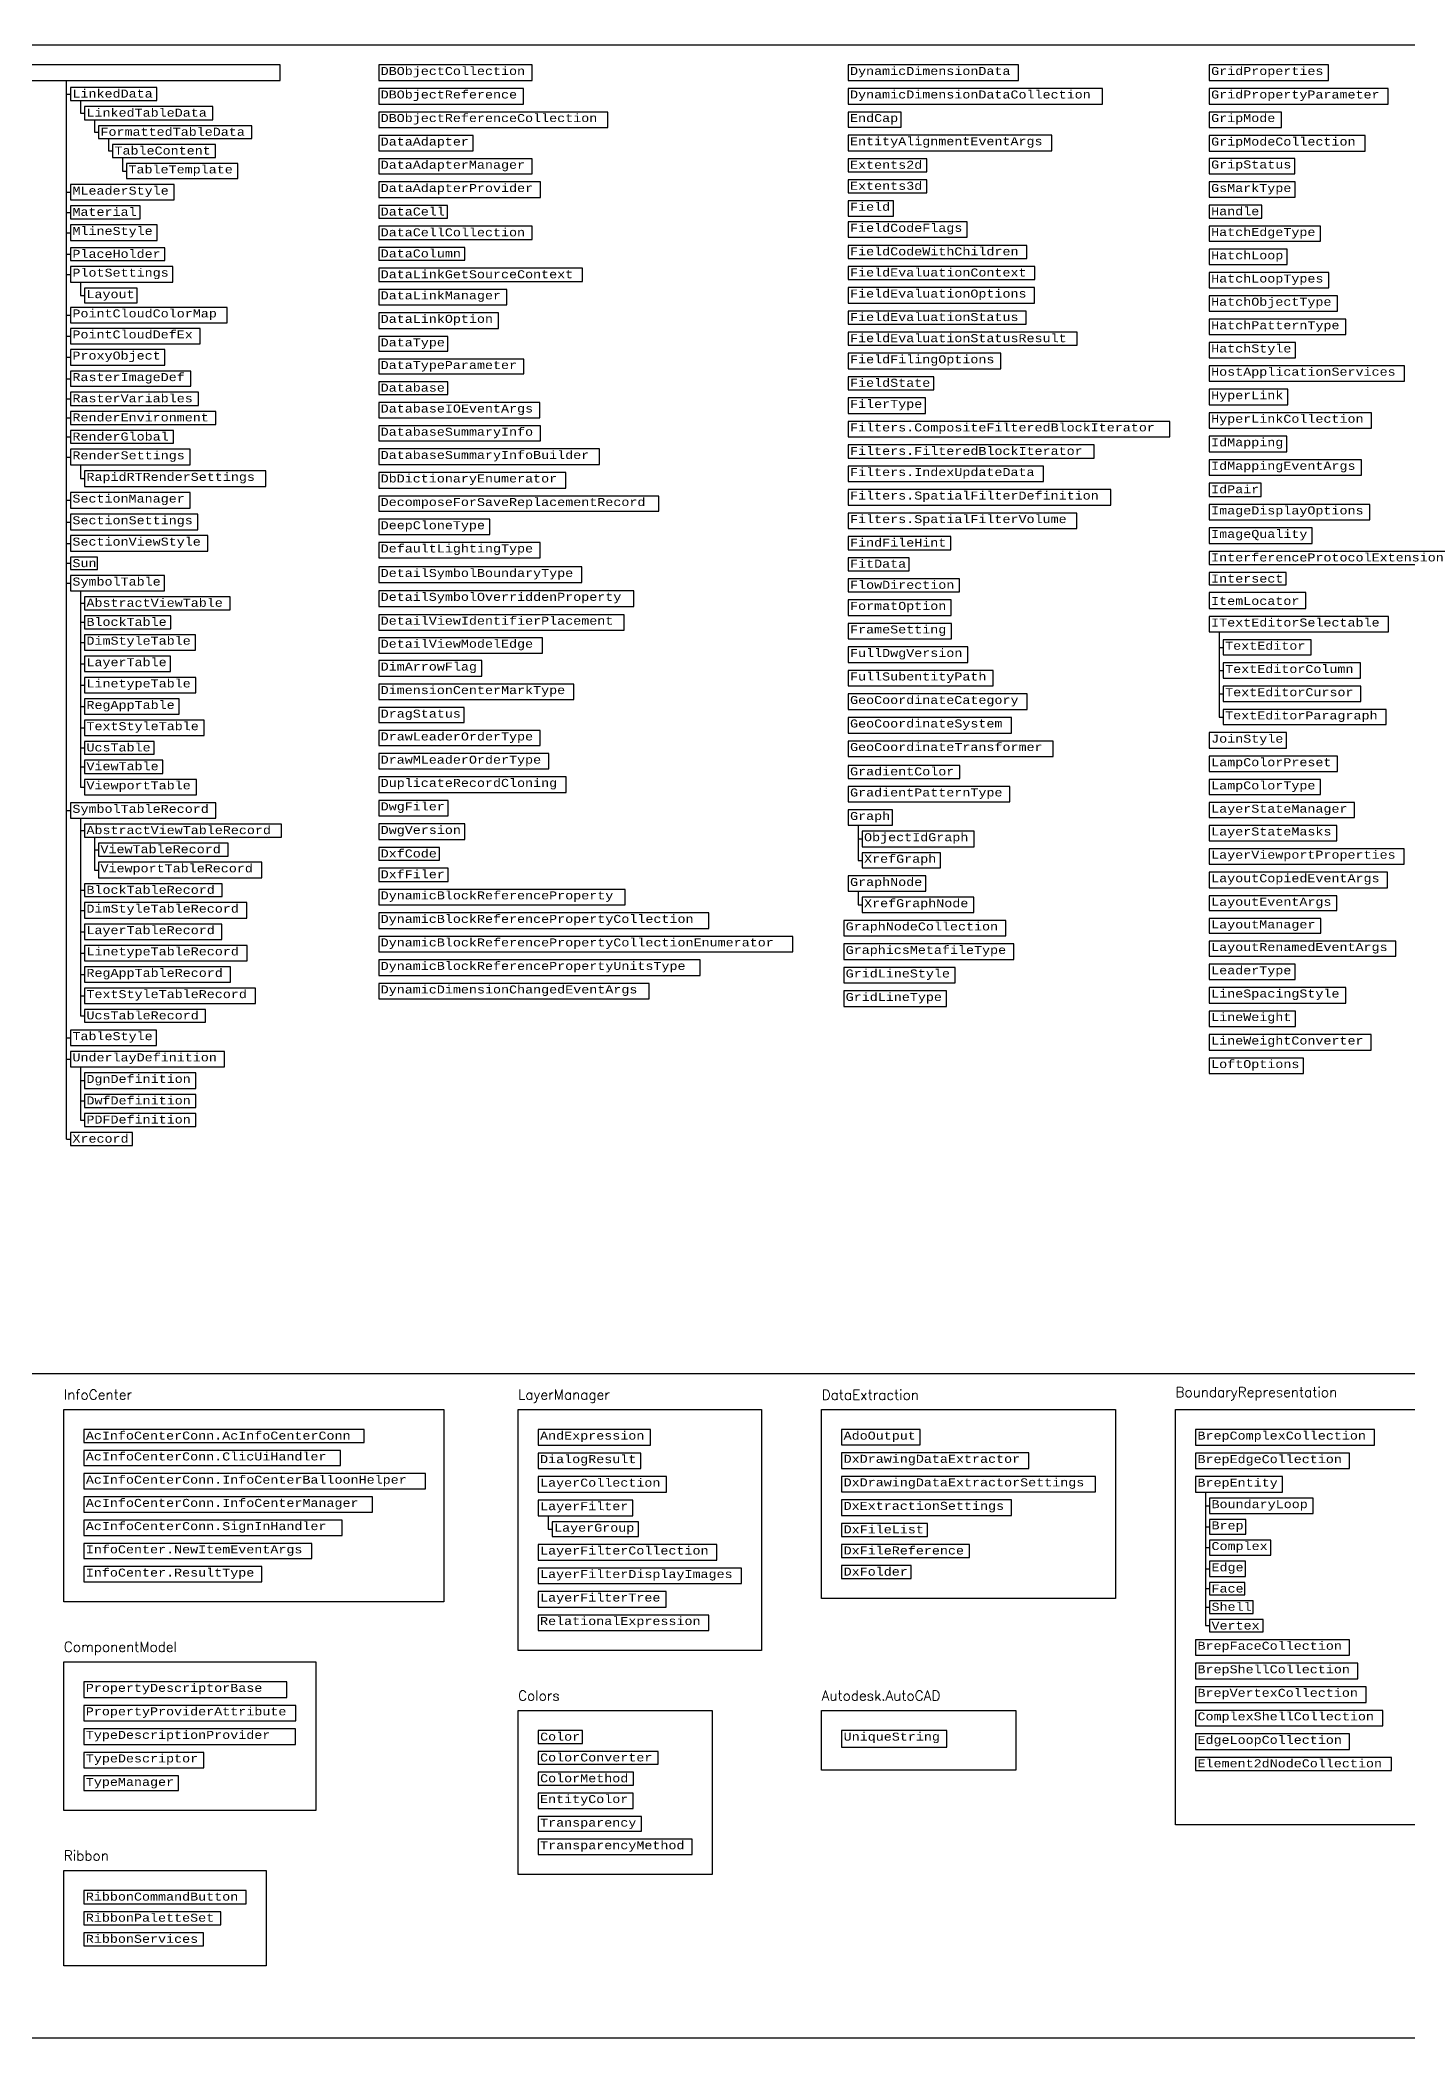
# Model space of a CAD drawing. Header units: inches. Extents: x 349 to 921, y -346 to 10.
# Drawn here: x 687.1 to 755.4, y -185.2 to -85.4 of the extents above; entities that cross this region are included whole.
import ezdxf

# ---------------------------------------------------------------- set-up
doc = ezdxf.new("R2010")
doc.units = ezdxf.units.IN
doc.header["$MEASUREMENT"] = 0
for name, color, linetype in [('Managed classes', 3, 'Continuous'), ('ObjectARX 2009 Managed classes', 7, 'Continuous'), ('ObjectARX 2010 Managed classes', 7, 'Continuous')]:
    doc.layers.add(name, color=color, linetype=linetype)
doc.styles.add('Categories', font='romanc.shx', dxfattribs={"height": 0.5})
doc.styles.add('PureManaged', font='cour.ttf', dxfattribs={"height": 0.4})
doc.styles.get("Standard").update_dxf_attribs({"font": 'cour.ttf'})

msp = doc.modelspace()

# ---------------------------------------------------------------- linework, layer by layer
for p, q in [((688.417, -140.302), (688.417, -87.398)), ((688.417, -88.079), (688.617, -88.079)), ((689.117, -88.406), (689.117, -89.034)), ((689.117, -89.034), (689.317, -89.034)), ((689.817, -89.361), (689.817, -89.981)), ((689.817, -89.981), (690.017, -89.981)), ((690.517, -90.301), (690.517, -90.921)), ((690.517, -90.921), (690.717, -90.921)), ((691.217, -91.242), (691.217, -91.922)), ((691.217, -91.922), (691.417, -91.922)), ((688.417, -92.983), (688.617, -92.983)), ((688.417, -93.991), (688.617, -93.991)), ((688.417, -95.006), (688.617, -95.006)), ((688.417, -96.081), (688.617, -96.081)), ((688.417, -97.089), (688.617, -97.089)), ((689.117, -97.477), (689.117, -98.143)), ((689.117, -98.143), (689.317, -98.143)), ((688.417, -99.127), (688.617, -99.127)), ((688.417, -100.177), (688.617, -100.177)), ((688.417, -101.234), (688.617, -101.234)), ((688.417, -102.302), (688.617, -102.302)), ((688.417, -103.31), (688.617, -103.31)), ((688.417, -104.265), (688.617, -104.265)), ((688.417, -105.212), (688.617, -105.212)), ((688.417, -106.22), (688.617, -106.22)), ((689.117, -106.608), (689.117, -107.295)), ((689.117, -107.295), (689.317, -107.295)), ((688.417, -108.381), (688.617, -108.381)), ((688.417, -109.466), (688.617, -109.466)), ((688.417, -110.531), (688.617, -110.531)), ((688.417, -111.529), (688.617, -111.529)), ((688.417, -112.52), (688.617, -112.52)), ((689.117, -112.901), (689.117, -122.712)), ((689.117, -113.528), (689.317, -113.528)), ((689.117, -114.475), (689.317, -114.475)), ((689.117, -115.483), (689.317, -115.483)), ((746.016, -114.948), (746.016, -119.212)), ((746.016, -115.729), (746.216, -115.729)), ((689.117, -116.552), (689.317, -116.552)), ((689.117, -117.62), (689.317, -117.62)), ((746.016, -116.89), (746.216, -116.89)), ((689.117, -118.688), (689.317, -118.688)), ((746.016, -118.051), (746.216, -118.051)), ((689.117, -119.749), (689.317, -119.749)), ((746.016, -119.212), (746.216, -119.212)), ((689.117, -120.75), (689.317, -120.75)), ((689.117, -121.697), (689.317, -121.697)), ((689.117, -122.712), (689.317, -122.712)), ((688.417, -123.88), (688.617, -123.88)), ((689.117, -124.261), (689.117, -134.14)), ((727.973, -124.617), (727.973, -126.373)), ((689.117, -124.888), (689.317, -124.888)), ((689.817, -125.216), (689.817, -126.858)), ((727.973, -125.305), (728.173, -125.305)), ((689.817, -125.843), (690.017, -125.843)), ((727.973, -126.373), (728.173, -126.373)), ((689.817, -126.858), (690.017, -126.858)), ((689.117, -127.866), (689.317, -127.866)), ((727.973, -127.915), (727.973, -128.595)), ((727.973, -128.595), (728.173, -128.595)), ((689.117, -128.874), (689.317, -128.874)), ((689.117, -129.942), (689.317, -129.942)), ((689.117, -131.01), (689.317, -131.01)), ((689.117, -132.078), (689.317, -132.078)), ((689.117, -133.139), (689.317, -133.139)), ((689.117, -134.14), (689.317, -134.14)), ((688.417, -135.241), (688.617, -135.241)), ((688.417, -136.309), (688.617, -136.309)), ((689.117, -136.697), (689.117, -139.354)), ((689.117, -137.384), (689.317, -137.384)), ((689.117, -138.399), (689.317, -138.399)), ((689.117, -139.354), (689.317, -139.354)), ((688.417, -140.302), (688.617, -140.302)), ((745.334, -157.95), (745.334, -164.622)), ((745.334, -158.63), (745.534, -158.63)), ((712.484, -159.125), (712.484, -159.796)), ((745.334, -159.677), (745.534, -159.677)), ((712.484, -159.796), (712.684, -159.796)), ((745.334, -160.723), (745.534, -160.723)), ((745.334, -161.784), (745.534, -161.784)), ((745.334, -162.77), (745.534, -162.77)), ((745.334, -163.696), (745.534, -163.696)), ((745.334, -164.622), (745.534, -164.622))]:
    msp.add_line(p, q)
for points in [[(636.228, 1.1), (920.942, 1.1), (920.942, -185.231), (636.229, -185.231)], [(639.228, -85.623), (828.151, -85.623), (828.151, -152.038), (639.229, -152.038)], [(658.034, -86.623), (658.034, -87.398), (699.102, -87.398), (699.102, -86.623)], [(704.019, -86.623), (704.019, -87.398), (711.688, -87.398), (711.688, -86.623)], [(727.473, -86.623), (727.473, -87.398), (735.982, -87.398), (735.982, -86.623)], [(745.516, -86.623), (745.516, -87.398), (751.484, -87.398), (751.484, -86.623)], [(688.617, -87.752), (688.617, -88.406), (692.934, -88.406), (692.934, -87.752)], [(704.019, -87.798), (704.019, -88.574), (711.254, -88.574), (711.254, -87.798)], [(727.473, -87.798), (727.473, -88.574), (740.184, -88.574), (740.184, -87.798)], [(745.516, -87.798), (745.516, -88.574), (754.457, -88.574), (754.457, -87.798)], [(689.317, -88.706), (689.317, -89.361), (695.735, -89.361), (695.735, -88.706)], [(690.017, -89.661), (690.017, -90.301), (697.685, -90.301), (697.685, -89.661)], [(704.019, -88.974), (704.019, -89.749), (715.469, -89.749), (715.469, -88.974)], [(727.473, -88.974), (727.473, -89.735), (730.124, -89.735), (730.124, -88.974)], [(745.516, -88.974), (745.516, -89.749), (749.135, -89.749), (749.135, -88.974)], [(690.717, -90.601), (690.717, -91.242), (695.86, -91.242), (695.86, -90.601)], [(704.019, -90.149), (704.019, -90.91), (708.748, -90.91), (708.748, -90.149)], [(727.473, -90.135), (727.473, -90.91), (737.657, -90.91), (737.657, -90.135)], [(745.516, -90.149), (745.516, -90.925), (753.314, -90.925), (753.314, -90.149)], [(691.417, -91.542), (691.417, -92.303), (696.976, -92.303), (696.976, -91.542)], [(704.019, -91.31), (704.019, -92.071), (711.689, -92.071), (711.689, -91.31)], [(727.473, -91.31), (727.473, -91.961), (731.413, -91.961), (731.413, -91.31)], [(745.516, -91.296), (745.516, -92.071), (749.803, -92.071), (749.803, -91.296)], [(688.617, -92.603), (688.617, -93.364), (693.797, -93.364), (693.797, -92.603)], [(704.019, -92.471), (704.019, -93.247), (712.109, -93.247), (712.109, -92.471)], [(727.473, -92.361), (727.473, -93.011), (731.413, -93.011), (731.413, -92.361)], [(745.516, -92.471), (745.516, -93.232), (749.82, -93.232), (749.82, -92.471)], [(688.617, -93.664), (688.617, -94.318), (692.107, -94.318), (692.107, -93.664)], [(704.019, -93.647), (704.019, -94.287), (707.463, -94.287), (707.463, -93.647)], [(727.473, -93.407), (727.473, -94.183), (729.748, -94.183), (729.748, -93.407)], [(745.516, -93.632), (745.516, -94.273), (748.146, -94.273), (748.146, -93.632)], [(688.617, -94.618), (688.617, -95.394), (692.957, -95.394), (692.957, -94.618)], [(704.019, -94.687), (704.019, -95.342), (711.688, -95.342), (711.688, -94.687)], [(727.473, -94.462), (727.473, -95.237), (733.431, -95.237), (733.431, -94.462)], [(745.516, -94.673), (745.516, -95.434), (751.088, -95.434), (751.088, -94.673)], [(688.617, -95.761), (688.617, -96.402), (693.338, -96.402), (693.338, -95.761)], [(704.019, -95.742), (704.019, -96.382), (708.327, -96.382), (708.327, -95.742)], [(727.473, -95.637), (727.473, -96.292), (736.402, -96.292), (736.402, -95.637)], [(745.516, -95.834), (745.516, -96.595), (749.421, -96.595), (749.421, -95.834)], [(688.617, -96.702), (688.617, -97.477), (693.727, -97.477), (693.727, -96.702)], [(704.019, -96.782), (704.019, -97.437), (714.199, -97.437), (714.199, -96.782)], [(727.473, -96.692), (727.473, -97.347), (736.813, -97.347), (736.813, -96.692)], [(689.317, -97.777), (689.317, -98.509), (691.944, -98.509), (691.944, -97.777)], [(704.019, -97.837), (704.019, -98.612), (710.428, -98.612), (710.428, -97.837)], [(727.473, -97.747), (727.473, -98.522), (736.792, -98.522), (736.792, -97.747)], [(745.516, -96.995), (745.516, -97.756), (751.491, -97.756), (751.491, -96.995)], [(688.617, -98.739), (688.617, -99.514), (696.448, -99.514), (696.448, -98.739)], [(745.516, -98.156), (745.516, -98.931), (751.928, -98.931), (751.928, -98.156)], [(688.617, -99.789), (688.617, -100.564), (695.101, -100.564), (695.101, -99.789)], [(704.019, -99.012), (704.019, -99.787), (710.007, -99.787), (710.007, -99.012)], [(727.473, -98.922), (727.473, -99.577), (736.372, -99.577), (736.372, -98.922)], [(745.516, -99.331), (745.516, -100.092), (752.348, -100.092), (752.348, -99.331)], [(688.617, -100.846), (688.617, -101.622), (693.328, -101.622), (693.328, -100.846)], [(704.019, -100.187), (704.019, -100.919), (707.472, -100.919), (707.472, -100.187)], [(727.473, -99.977), (727.473, -100.632), (738.914, -100.632), (738.914, -99.977)], [(745.516, -100.492), (745.516, -101.253), (749.827, -101.253), (749.827, -100.492)], [(704.019, -101.319), (704.019, -102.051), (711.269, -102.051), (711.269, -101.319)], [(727.473, -101.032), (727.473, -101.807), (735.111, -101.807), (735.111, -101.032)], [(745.516, -101.653), (745.516, -102.428), (755.273, -102.428), (755.273, -101.653)], [(688.617, -101.922), (688.617, -102.683), (694.63, -102.683), (694.63, -101.922)], [(704.019, -102.451), (704.019, -103.092), (707.472, -103.092), (707.472, -102.451)], [(727.473, -102.207), (727.473, -102.862), (731.767, -102.862), (731.767, -102.207)], [(745.516, -102.828), (745.516, -103.604), (749.441, -103.604), (749.441, -102.828)], [(688.617, -102.983), (688.617, -103.637), (695.019, -103.637), (695.019, -102.983)], [(704.019, -103.492), (704.019, -104.253), (712.078, -104.253), (712.078, -103.492)], [(727.473, -103.262), (727.473, -104.037), (731.347, -104.037), (731.347, -103.262)], [(688.617, -103.937), (688.617, -104.592), (695.88, -104.592), (695.88, -103.937)], [(704.019, -104.653), (704.019, -105.414), (712.099, -105.414), (712.099, -104.653)], [(727.473, -104.437), (727.473, -105.212), (743.546, -105.212), (743.546, -104.437)], [(745.516, -104.004), (745.516, -104.779), (753.622, -104.779), (753.622, -104.004)], [(688.617, -104.892), (688.617, -105.532), (693.766, -105.532), (693.766, -104.892)], [(688.617, -105.832), (688.617, -106.608), (694.599, -106.608), (694.599, -105.832)], [(704.019, -105.814), (704.019, -106.589), (715.05, -106.589), (715.05, -105.814)], [(727.473, -105.612), (727.473, -106.267), (739.765, -106.267), (739.765, -105.612)], [(745.516, -105.179), (745.516, -105.955), (749.392, -105.955), (749.392, -105.179)], [(727.473, -106.667), (727.473, -107.443), (737.242, -107.443), (737.242, -106.667)], [(745.516, -106.355), (745.516, -107.13), (753.13, -107.13), (753.13, -106.355)], [(689.317, -106.908), (689.317, -107.683), (698.377, -107.683), (698.377, -106.908)], [(704.019, -106.989), (704.019, -107.765), (713.37, -107.765), (713.37, -106.989)], [(727.473, -107.843), (727.473, -108.618), (740.604, -108.618), (740.604, -107.843)], [(745.516, -107.53), (745.516, -108.185), (748.119, -108.185), (748.119, -107.53)], [(688.617, -107.993), (688.617, -108.768), (694.597, -108.768), (694.597, -107.993)], [(704.019, -108.165), (704.019, -108.926), (718.019, -108.926), (718.019, -108.165)], [(745.516, -108.585), (745.516, -109.36), (753.55, -109.36), (753.55, -108.585)], [(688.617, -109.078), (688.617, -109.854), (694.986, -109.854), (694.986, -109.078)], [(704.019, -109.326), (704.019, -110.087), (709.573, -110.087), (709.573, -109.326)], [(727.473, -109.018), (727.473, -109.793), (738.91, -109.793), (738.91, -109.018)], [(745.516, -109.76), (745.516, -110.535), (750.662, -110.535), (750.662, -109.76)], [(688.617, -110.144), (688.617, -110.919), (695.484, -110.919), (695.484, -110.144)], [(704.019, -110.487), (704.019, -111.262), (712.094, -111.262), (712.094, -110.487)], [(727.473, -110.193), (727.473, -110.848), (732.611, -110.848), (732.611, -110.193)], [(688.617, -111.219), (688.617, -111.84), (689.974, -111.84), (689.974, -111.219)], [(704.019, -111.712), (704.019, -112.488), (714.176, -112.488), (714.176, -111.712)], [(727.473, -111.248), (727.473, -111.903), (730.52, -111.903), (730.52, -111.248)], [(745.516, -110.935), (745.516, -111.59), (757.782, -111.59), (757.782, -110.935)], [(688.617, -112.14), (688.617, -112.901), (693.322, -112.901), (693.322, -112.14)], [(727.473, -112.303), (727.473, -112.957), (733.041, -112.957), (733.041, -112.303)], [(745.516, -111.99), (745.516, -112.601), (749.369, -112.601), (749.369, -111.99)], [(689.317, -113.201), (689.317, -113.855), (696.6, -113.855), (696.6, -113.201)], [(704.019, -112.904), (704.019, -113.679), (716.769, -113.679), (716.769, -112.904)], [(727.473, -113.357), (727.473, -114.133), (732.621, -114.133), (732.621, -113.357)], [(745.516, -112.991), (745.516, -113.787), (750.341, -113.787), (750.341, -112.991)], [(689.317, -114.155), (689.317, -114.796), (693.635, -114.796), (693.635, -114.155)], [(704.019, -114.096), (704.019, -114.871), (716.288, -114.871), (716.288, -114.096)], [(727.473, -114.533), (727.473, -115.308), (732.634, -115.308), (732.634, -114.533)], [(745.516, -114.187), (745.516, -114.948), (754.485, -114.948), (754.485, -114.187)], [(689.317, -115.096), (689.317, -115.871), (694.871, -115.871), (694.871, -115.096)], [(704.019, -115.249), (704.019, -116.024), (712.21, -116.024), (712.21, -115.249)], [(727.473, -115.708), (727.473, -116.484), (733.461, -116.484), (733.461, -115.708)], [(746.216, -115.348), (746.216, -116.109), (750.618, -116.109), (750.618, -115.348)], [(689.317, -116.171), (689.317, -116.932), (693.621, -116.932), (693.621, -116.171)], [(704.019, -116.389), (704.019, -117.164), (709.18, -117.164), (709.18, -116.389)], [(746.216, -116.509), (746.216, -117.27), (753.082, -117.27), (753.082, -116.509)], [(689.317, -117.232), (689.317, -118.007), (694.881, -118.007), (694.881, -117.232)], [(704.019, -117.564), (704.019, -118.34), (713.775, -118.34), (713.775, -117.564)], [(727.473, -116.884), (727.473, -117.659), (734.729, -117.659), (734.729, -116.884)], [(746.216, -117.67), (746.216, -118.431), (753.1, -118.431), (753.1, -117.67)], [(689.317, -118.307), (689.317, -119.068), (694.055, -119.068), (694.055, -118.307)], [(704.019, -118.74), (704.019, -119.481), (708.296, -119.481), (708.296, -118.74)], [(727.473, -118.059), (727.473, -118.834), (736.421, -118.834), (736.421, -118.059)], [(746.216, -118.831), (746.216, -119.592), (754.368, -119.592), (754.368, -118.831)], [(689.317, -119.368), (689.317, -120.13), (695.297, -120.13), (695.297, -119.368)], [(727.473, -119.234), (727.473, -120.01), (735.644, -120.01), (735.644, -119.234)], [(689.317, -120.43), (689.317, -121.07), (692.796, -121.07), (692.796, -120.43)], [(704.019, -119.881), (704.019, -120.642), (712.094, -120.642), (712.094, -119.881)], [(727.473, -120.41), (727.473, -121.185), (737.719, -121.185), (737.719, -120.41)], [(745.516, -119.992), (745.516, -120.768), (749.385, -120.768), (749.385, -119.992)], [(689.317, -121.37), (689.317, -122.025), (693.239, -122.025), (693.239, -121.37)], [(704.019, -121.042), (704.019, -121.803), (712.515, -121.803), (712.515, -121.042)], [(727.473, -121.626), (727.473, -122.281), (733.053, -122.281), (733.053, -121.626)], [(745.516, -121.168), (745.516, -121.929), (751.925, -121.929), (751.925, -121.168)], [(689.317, -122.325), (689.317, -123.1), (694.92, -123.1), (694.92, -122.325)], [(704.019, -122.203), (704.019, -122.978), (713.382, -122.978), (713.382, -122.203)], [(727.473, -122.681), (727.473, -123.456), (735.559, -123.456), (735.559, -122.681)], [(745.516, -122.329), (745.516, -123.09), (751.08, -123.09), (751.08, -122.329)], [(688.617, -123.5), (688.617, -124.261), (695.885, -124.261), (695.885, -123.5)], [(704.019, -123.378), (704.019, -124.154), (707.487, -124.154), (707.487, -123.378)], [(745.516, -123.49), (745.516, -124.231), (752.776, -124.231), (752.776, -123.49)], [(689.317, -124.561), (689.317, -125.216), (699.164, -125.216), (699.164, -124.561)], [(704.019, -124.554), (704.019, -125.329), (708.327, -125.329), (708.327, -124.554)], [(727.473, -123.856), (727.473, -124.617), (729.698, -124.617), (729.698, -123.856)], [(745.516, -124.631), (745.516, -125.392), (751.904, -125.392), (751.904, -124.631)], [(690.017, -125.516), (690.017, -126.17), (696.503, -126.17), (696.503, -125.516)], [(704.019, -125.729), (704.019, -126.37), (707.052, -126.37), (707.052, -125.729)], [(728.173, -124.917), (728.173, -125.693), (733.767, -125.693), (733.767, -124.917)], [(745.516, -125.792), (745.516, -126.567), (755.265, -126.567), (755.265, -125.792)], [(690.017, -126.47), (690.017, -127.246), (698.183, -127.246), (698.183, -126.47)], [(704.019, -126.77), (704.019, -127.424), (707.487, -127.424), (707.487, -126.77)], [(728.173, -125.993), (728.173, -126.754), (732.095, -126.754), (732.095, -125.993)], [(689.317, -127.546), (689.317, -128.186), (696.198, -128.186), (696.198, -127.546)], [(727.473, -127.154), (727.473, -127.915), (731.357, -127.915), (731.357, -127.154)], [(745.516, -126.967), (745.516, -127.743), (754.425, -127.743), (754.425, -126.967)], [(689.317, -128.486), (689.317, -129.261), (697.435, -129.261), (697.435, -128.486)], [(704.019, -127.824), (704.019, -128.6), (716.332, -128.6), (716.332, -127.824)], [(728.173, -128.215), (728.173, -128.976), (733.754, -128.976), (733.754, -128.215)], [(745.516, -128.143), (745.516, -128.875), (751.904, -128.875), (751.904, -128.143)], [(689.317, -129.561), (689.317, -130.323), (696.184, -130.323), (696.184, -129.561)], [(704.019, -129), (704.019, -129.775), (720.511, -129.775), (720.511, -129)], [(727.254, -129.376), (727.254, -130.151), (735.353, -130.151), (735.353, -129.376)], [(745.516, -129.275), (745.516, -130.007), (751.095, -130.007), (751.095, -129.275)], [(689.317, -130.623), (689.317, -131.398), (697.445, -131.398), (697.445, -130.623)], [(704.019, -130.175), (704.019, -130.95), (724.714, -130.95), (724.714, -130.175)], [(727.254, -130.551), (727.254, -131.327), (735.759, -131.327), (735.759, -130.551)], [(745.516, -130.407), (745.516, -131.168), (754.845, -131.168), (754.845, -130.407)], [(689.317, -131.698), (689.317, -132.459), (696.618, -132.459), (696.618, -131.698)], [(704.019, -131.35), (704.019, -132.126), (720.078, -132.126), (720.078, -131.35)], [(727.254, -131.727), (727.254, -132.502), (732.818, -132.502), (732.818, -131.727)], [(745.516, -131.568), (745.516, -132.329), (749.82, -132.329), (749.82, -131.568)], [(689.317, -132.759), (689.317, -133.52), (697.86, -133.52), (697.86, -132.759)], [(704.019, -132.526), (704.019, -133.301), (717.54, -133.301), (717.54, -132.526)], [(745.516, -132.729), (745.516, -133.504), (752.341, -133.504), (752.341, -132.729)], [(727.254, -132.902), (727.254, -133.677), (732.398, -133.677), (732.398, -132.902)], [(689.317, -133.82), (689.317, -134.46), (695.359, -134.46), (695.359, -133.82)], [(745.516, -133.904), (745.516, -134.679), (749.824, -134.679), (749.824, -133.904)], [(688.617, -134.86), (688.617, -135.621), (692.916, -135.621), (692.916, -134.86)], [(745.516, -135.079), (745.516, -135.855), (753.616, -135.855), (753.616, -135.079)], [(688.617, -135.921), (688.617, -136.697), (696.311, -136.697), (696.311, -135.921)], [(745.516, -136.255), (745.516, -137.03), (750.223, -137.03), (750.223, -136.255)], [(689.317, -136.997), (689.317, -137.772), (694.885, -137.772), (694.885, -136.997)], [(689.317, -138.072), (689.317, -138.727), (694.885, -138.727), (694.885, -138.072)], [(689.317, -139.027), (689.317, -139.681), (694.878, -139.681), (694.878, -139.027)], [(688.617, -139.981), (688.617, -140.622), (691.719, -140.622), (691.719, -139.981)], [(688.286, -153.823), (707.277, -153.823), (707.277, -163.43), (688.286, -163.43)], [(710.984, -153.823), (723.153, -153.823), (723.153, -165.868), (710.984, -165.868)], [(726.153, -153.823), (740.834, -153.823), (740.834, -163.26), (726.153, -163.26)], [(743.834, -153.823), (783.64, -153.823), (783.64, -174.583), (743.834, -174.583)], [(689.286, -154.823), (689.286, -155.464), (703.29, -155.464), (703.29, -154.823)], [(711.984, -154.823), (711.984, -155.599), (717.6, -155.599), (717.6, -154.823)], [(727.153, -154.823), (727.153, -155.584), (731.079, -155.584), (731.079, -154.823)], [(744.834, -154.823), (744.834, -155.599), (753.787, -155.599), (753.787, -154.823)], [(689.286, -155.864), (689.286, -156.625), (702.106, -156.625), (702.106, -155.864)], [(711.984, -155.999), (711.984, -156.774), (717.122, -156.774), (717.122, -155.999)], [(727.153, -155.984), (727.153, -156.76), (736.504, -156.76), (736.504, -155.984)], [(744.834, -155.999), (744.834, -156.774), (752.527, -156.774), (752.527, -155.999)], [(689.286, -157.025), (689.286, -157.786), (706.353, -157.786), (706.353, -157.025)], [(711.984, -157.174), (711.984, -157.95), (718.402, -157.95), (718.402, -157.174)], [(727.153, -157.16), (727.153, -157.935), (739.834, -157.935), (739.834, -157.16)], [(744.834, -157.174), (744.834, -157.95), (749.187, -157.95), (749.187, -157.174)], [(689.286, -158.186), (689.286, -158.947), (703.708, -158.947), (703.708, -158.186)], [(711.984, -158.35), (711.984, -159.125), (716.723, -159.125), (716.723, -158.35)], [(727.153, -158.335), (727.153, -159.111), (735.632, -159.111), (735.632, -158.335)], [(745.534, -158.25), (745.534, -159.011), (750.706, -159.011), (750.706, -158.25)], [(689.286, -159.347), (689.286, -160.108), (702.191, -160.108), (702.191, -159.347)], [(712.684, -159.425), (712.684, -160.166), (717.001, -160.166), (717.001, -159.425)], [(727.153, -159.511), (727.153, -160.165), (731.451, -160.165), (731.451, -159.511)], [(745.534, -159.311), (745.534, -160.043), (747.344, -160.043), (747.344, -159.311)], [(689.286, -160.508), (689.286, -161.269), (700.681, -161.269), (700.681, -160.508)], [(711.984, -160.566), (711.984, -161.342), (720.923, -161.342), (720.923, -160.566)], [(727.153, -160.565), (727.153, -161.22), (733.548, -161.22), (733.548, -160.565)], [(745.534, -160.343), (745.534, -161.104), (748.598, -161.104), (748.598, -160.343)], [(689.286, -161.669), (689.286, -162.43), (698.177, -162.43), (698.177, -161.669)], [(711.984, -161.742), (711.984, -162.517), (722.153, -162.517), (722.153, -161.742)], [(727.153, -161.62), (727.153, -162.26), (730.621, -162.26), (730.621, -161.62)], [(745.534, -161.404), (745.534, -162.165), (747.33, -162.165), (747.33, -161.404)], [(745.534, -162.465), (745.534, -163.076), (747.306, -163.076), (747.306, -162.465)], [(711.984, -162.917), (711.984, -163.692), (718.388, -163.692), (718.388, -162.917)], [(745.534, -163.376), (745.534, -164.016), (747.708, -164.016), (747.708, -163.376)], [(711.984, -164.092), (711.984, -164.868), (720.517, -164.868), (720.517, -164.092)], [(745.534, -164.316), (745.534, -164.928), (748.215, -164.928), (748.215, -164.316)], [(744.834, -165.328), (744.834, -166.103), (752.527, -166.103), (752.527, -165.328)], [(688.286, -166.43), (700.875, -166.43), (700.875, -173.863), (688.286, -173.863)], [(744.834, -166.503), (744.834, -167.278), (752.947, -167.278), (752.947, -166.503)], [(689.286, -167.43), (689.286, -168.205), (699.424, -168.205), (699.424, -167.43)], [(744.834, -167.678), (744.834, -168.454), (753.367, -168.454), (753.367, -167.678)], [(689.286, -168.605), (689.286, -169.381), (699.875, -169.381), (699.875, -168.605)], [(710.984, -168.868), (720.686, -168.868), (720.686, -177.057), (710.984, -177.057)], [(726.153, -168.868), (735.856, -168.868), (735.856, -171.842), (726.153, -171.842)], [(744.834, -168.854), (744.834, -169.629), (754.194, -169.629), (754.194, -168.854)], [(689.286, -169.781), (689.286, -170.556), (699.863, -170.556), (699.863, -169.781)], [(711.984, -169.868), (711.984, -170.508), (714.202, -170.508), (714.202, -169.868)], [(727.153, -169.868), (727.153, -170.699), (732.402, -170.699), (732.402, -169.868)], [(744.834, -170.029), (744.834, -170.804), (752.526, -170.804), (752.526, -170.029)], [(689.286, -170.956), (689.286, -171.731), (695.28, -171.731), (695.28, -170.956)], [(711.984, -170.908), (711.984, -171.548), (717.983, -171.548), (717.983, -170.908)], [(744.834, -171.204), (744.834, -171.859), (754.627, -171.859), (754.627, -171.204)], [(689.286, -172.131), (689.286, -172.863), (694.019, -172.863), (694.019, -172.131)], [(711.984, -171.948), (711.984, -172.589), (716.751, -172.589), (716.751, -171.948)], [(711.984, -172.989), (711.984, -173.764), (716.736, -173.764), (716.736, -172.989)], [(711.984, -174.164), (711.984, -174.896), (717.159, -174.896), (717.159, -174.164)], [(711.984, -175.296), (711.984, -176.057), (719.686, -176.057), (719.686, -175.296)], [(688.286, -176.863), (698.398, -176.863), (698.398, -181.628), (688.286, -181.628)], [(689.286, -177.863), (689.286, -178.518), (697.398, -178.518), (697.398, -177.863)], [(689.286, -178.918), (689.286, -179.573), (696.128, -179.573), (696.128, -178.918)], [(689.286, -179.973), (689.286, -180.628), (695.267, -180.628), (695.267, -179.973)]]:
    msp.add_lwpolyline(points, close=True)

# ---------------------------------------------------------------- texts
at = {"color": 1, "char_height": 0.5, "attachment_point": 1, "style": 'Categories'}
for s, insert, width in [('BoundaryRepresentation', (743.834, -152.699), 28.57236), ('InfoCenter', (688.286, -152.823), 1.91908), ('LayerManager', (710.984, -152.823), 5.48556), ('DataExtraction', (726.153, -152.836), 14.68034), ('ComponentModel', (688.286, -165.43), 5.29462), ('Colors', (710.984, -167.868), 5.6477), ('Autodesk.AutoCAD', (726.153, -167.868), 5.6477), ('Ribbon', (688.286, -175.863), 6.60759)]:
    msp.add_mtext(s, dxfattribs=dict(at, insert=insert, width=width))
at = {"layer": 'Managed classes', "char_height": 0.4, "attachment_point": 1, "style": 'PureManaged'}
for s, insert in [('{\\Fcourier new;DBObjectCollection}', (704.119, -86.723)), ('{\\Fcourier new;DynamicDimensionData}', (727.573, -86.723)), ('{\\Fcourier new;GridProperties}', (745.616, -86.723)), ('{\\Fcourier new;LinkedData}', (688.717, -87.852)), ('{\\Fcourier new;DBObjectReference}', (704.119, -87.898)), ('{\\Fcourier new;DynamicDimensionDataCollection}', (727.573, -87.898)), ('{\\Fcourier new;GridPropertyParameter}', (745.616, -87.898)), ('{\\Fcourier new;LinkedTableData}', (689.417, -88.806)), ('{\\Fcourier new;FormattedTableData}', (690.117, -89.761)), ('{\\Fcourier new;DBObjectReferenceCollection}', (704.119, -89.074)), ('{\\Fcourier new;EndCap}', (727.573, -89.074)), ('{\\Fcourier new|c0;GripMode}', (745.616, -89.074)), ('{\\Fcourier new;TableContent}', (690.817, -90.701)), ('{\\Fcourier new;DataAdapter}', (704.119, -90.249)), ('{\\Fcourier new;EntityAlignmentEventArgs}', (727.573, -90.235)), ('{\\Fcourier new|c0;GripModeCollection}', (745.616, -90.249)), ('{\\Fcourier new;TableTemplate}', (691.517, -91.642)), ('{\\Fcourier new;DataAdapterManager}', (704.119, -91.41)), ('{\\Fcourier new;Extents2d}', (727.573, -91.41)), ('{\\Fcourier new;GripStatus}', (745.616, -91.396)), ('{\\Fcourier new;MLeaderStyle}', (688.717, -92.703)), ('{\\Fcourier new;DataAdapterProvider}', (704.119, -92.571)), ('{\\Fcourier new;Extents3d}', (727.573, -92.461)), ('{\\Fcourier new;GsMarkType}', (745.616, -92.571)), ('{\\Fcourier new;Material}', (688.717, -93.764)), ('{\\Fcourier new;DataCell}', (704.119, -93.747)), ('{\\Fcourier new|c0;Field}', (727.573, -93.507)), ('{\\Fcourier new;Handle}', (745.616, -93.732)), ('{\\Fcourier new;MlineStyle}', (688.717, -94.718)), ('{\\Fcourier new;DataCellCollection}', (704.119, -94.787)), ('{\\Fcourier new;FieldCodeFlags}', (727.573, -94.562)), ('{\\Fcourier new;HatchEdgeType}', (745.616, -94.773)), ('{\\Fcourier new;PlaceHolder}', (688.717, -95.861)), ('{\\Fcourier new;DataColumn}', (704.119, -95.842)), ('{\\Fcourier new;FieldCodeWithChildren}', (727.573, -95.737)), ('{\\Fcourier new;PlotSettings}', (688.717, -96.802)), ('{\\Fcourier new;DataLinkGetSourceContext}', (704.119, -96.882)), ('{\\Fcourier new;FieldEvaluationContext}', (727.573, -96.792)), ('{\\Fcourier new;HatchLoop}', (745.616, -95.934)), ('{\\Fcourier new;FieldEvaluationOptions}', (727.573, -97.847)), ('{\\Fcourier new;HatchLoopTypes}', (745.616, -97.095)), ('{\\Fcourier new|c0;PointCloudColorMap}', (688.717, -98.839)), ('{\\Fcourier new;Layout}', (689.417, -97.877)), ('{\\Fcourier new;DataLinkManager}', (704.119, -97.937)), ('{\\Fcourier new;HatchObjectType}', (745.616, -98.256)), ('{\\Fcourier new|c0;PointCloudDefEx}', (688.717, -99.889)), ('{\\Fcourier new;DataLinkOption}', (704.119, -99.112)), ('{\\Fcourier new;FieldEvaluationStatus}', (727.573, -99.022)), ('{\\Fcourier new;HatchPatternType}', (745.616, -99.431)), ('{\\Fcourier new;DataType}', (704.119, -100.287)), ('{\\Fcourier new;FieldEvaluationStatusResult}', (727.573, -100.077)), ('{\\Fcourier new;HatchStyle}', (745.616, -100.592)), ('{\\Fcourier new;ProxyObject}', (688.717, -100.946)), ('{\\Fcourier new;DataTypeParameter}', (704.119, -101.419)), ('{\\Fcourier new;FieldFilingOptions}', (727.573, -101.132)), ('{\\Fcourier new;HostApplicationServices}', (745.616, -101.753)), ('{\\Fcourier new;RasterImageDef}', (688.717, -102.022)), ('{\\Fcourier new;Database}', (704.119, -102.551)), ('{\\Fcourier new;FieldState}', (727.573, -102.307)), ('{\\Fcourier new;RasterVariables}', (688.717, -103.083)), ('{\\Fcourier new;DatabaseIOEventArgs}', (704.119, -103.592)), ('{\\Fcourier new;FilerType}', (727.573, -103.362)), ('{\\Fcourier new;HyperLink}', (745.616, -102.928)), ('{\\Fcourier new;RenderEnvironment}', (688.717, -104.037)), ('{\\Fcourier new;DatabaseSummaryInfo}', (704.119, -104.753)), ('{\\Fcourier new;Filters.CompositeFilteredBlockIterator}', (727.573, -104.537)), ('{\\Fcourier new;HyperLinkCollection}', (745.616, -104.104)), ('{\\Fcourier new;RenderGlobal}', (688.717, -104.992)), ('{\\Fcourier new;Filters.FilteredBlockIterator}', (727.573, -105.712)), ('{\\Fcourier new;IdMapping}', (745.616, -105.279)), ('{\\Fcourier new;RenderSettings}', (688.717, -105.932)), ('{\\Fcourier new;DatabaseSummaryInfoBuilder}', (704.119, -105.914)), ('{\\Fcourier new;Filters.IndexUpdateData}', (727.573, -106.767)), ('{\\Fcourier new;IdMappingEventArgs}', (745.616, -106.455)), ('{\\Fcourier new|c0;RapidRTRenderSettings}', (689.417, -107.008)), ('{\\Fcourier new;DbDictionaryEnumerator}', (704.119, -107.089)), ('{\\Fcourier new;IdPair}', (745.616, -107.63)), ('{\\Fcourier new;SectionManager}', (688.717, -108.093)), ('{\\Fcourier new;DecomposeForSaveReplacementRecord}', (704.119, -108.265)), ('{\\Fcourier new;Filters.SpatialFilterDefinition}', (727.573, -107.943)), ('{\\Fcourier new;ImageDisplayOptions}', (745.616, -108.685)), ('{\\Fcourier new;SectionSettings}', (688.717, -109.178)), ('{\\Fcourier new;DeepCloneType}', (704.119, -109.426)), ('{\\Fcourier new;Filters.SpatialFilterVolume}', (727.573, -109.118)), ('{\\Fcourier new;ImageQuality}', (745.616, -109.86)), ('{\\Fcourier new|c0;SectionViewStyle}', (688.717, -110.244)), ('{\\Fcourier new;DefaultLightingType}', (704.119, -110.587)), ('{\\Fcourier new;FindFileHint}', (727.573, -110.293)), ('{\\Fcourier new;Sun}', (688.717, -111.319)), ('{\\Fcourier new|c0;DetailSymbolBoundaryType}', (704.119, -111.812)), ('{\\Fcourier new;FitData}', (727.573, -111.348)), ('{\\Fcourier new;InterferenceProtocolExtension}', (745.616, -111.035)), ('{\\Fcourier new;SymbolTable}', (688.717, -112.24)), ('{\\Fcourier new;FlowDirection}', (727.573, -112.403)), ('{\\Fcourier new;Intersect}', (745.616, -112.09)), ('{\\Fcourier new;AbstractViewTable}', (689.417, -113.301)), ('{\\Fcourier new|c0;DetailSymbolOverriddenProperty}', (704.119, -113.004)), ('{\\Fcourier new;FormatOption}', (727.573, -113.457)), ('{\\Fcourier new|c0;ItemLocator}', (745.616, -113.208)), ('{\\Fcourier new;BlockTable}', (689.417, -114.255)), ('{\\Fcourier new|c0;DetailViewIdentifierPlacement}', (704.119, -114.196)), ('{\\Fcourier new;FrameSetting}', (727.573, -114.633)), ('{\\Fcourier new|c0;ITextEditorSelectable}', (745.616, -114.287)), ('{\\Fcourier new;DimStyleTable}', (689.417, -115.196)), ('{\\Fcourier new|c0;DetailViewModelEdge}', (704.119, -115.349)), ('{\\Fcourier new;FullDwgVersion}', (727.573, -115.808)), ('{\\Fcourier new|c0;TextEditor}', (746.316, -115.448)), ('{\\Fcourier new;LayerTable}', (689.417, -116.271)), ('{\\Fcourier new;DimArrowFlag}', (704.119, -116.489)), ('{\\Fcourier new|c0;TextEditorColumn}', (746.316, -116.609)), ('{\\Fcourier new;LinetypeTable}', (689.417, -117.332)), ('{\\Fcourier new;DimensionCenterMarkType}', (704.119, -117.664)), ('{\\Fcourier new;FullSubentityPath}', (727.573, -116.984)), ('{\\Fcourier new|c0;TextEditorCursor}', (746.316, -117.77)), ('{\\Fcourier new;RegAppTable}', (689.417, -118.407)), ('{\\Fcourier new|c0;GeoCoordinateCategory}', (727.573, -118.159)), ('{\\Fcourier new;TextStyleTable}', (689.417, -119.468)), ('{\\Fcourier new;DragStatus}', (704.119, -118.84)), ('{\\Fcourier new|c0;GeoCoordinateSystem}', (727.573, -119.334)), ('{\\Fcourier new|c0;TextEditorParagraph}', (746.316, -118.931)), ('{\\Fcourier new;UcsTable}', (689.417, -120.53)), ('{\\Fcourier new;DrawLeaderOrderType}', (704.119, -119.981)), ('{\\Fcourier new|c0;GeoCoordinateTransformer}', (727.573, -120.51)), ('{\\Fcourier new;JoinStyle}', (745.616, -120.092)), ('{\\Fcourier new;ViewTable}', (689.417, -121.47)), ('{\\Fcourier new;DrawMLeaderOrderType}', (704.119, -121.142)), ('{\\Fcourier new;GradientColor}', (727.573, -121.726)), ('{\\Fcourier new;LampColorPreset}', (745.616, -121.268)), ('{\\Fcourier new;ViewportTable}', (689.417, -122.425)), ('{\\Fcourier new;DuplicateRecordCloning}', (704.119, -122.303)), ('{\\Fcourier new;GradientPatternType}', (727.573, -122.781)), ('{\\Fcourier new;LampColorType}', (745.616, -122.429)), ('{\\Fcourier new;SymbolTableRecord}', (688.717, -123.6)), ('{\\Fcourier new;DwgFiler}', (704.119, -123.478)), ('{\\Fcourier new;LayerStateManager}', (745.616, -123.59)), ('{\\Fcourier new;AbstractViewTableRecord}', (689.417, -124.661)), ('{\\Fcourier new;DwgVersion}', (704.119, -124.654)), ('{\\Fcourier new;Graph}', (727.573, -123.956)), ('{\\Fcourier new;LayerStateMasks}', (745.616, -124.731)), ('{\\Fcourier new;ViewTableRecord}', (690.117, -125.616)), ('{\\Fcourier new;DxfCode}', (704.119, -125.829)), ('{\\Fcourier new;ObjectIdGraph}', (728.273, -125.017)), ('{\\Fcourier new;ViewportTableRecord}', (690.117, -126.57)), ('{\\Fcourier new;XrefGraph}', (728.273, -126.093)), ('{\\Fcourier new;LayerViewportProperties}', (745.616, -125.892)), ('{\\Fcourier new;BlockTableRecord}', (689.417, -127.646)), ('{\\Fcourier new;DxfFiler}', (704.119, -126.87)), ('{\\Fcourier new;GraphNode}', (727.573, -127.254)), ('{\\Fcourier new;LayoutCopiedEventArgs}', (745.616, -127.067)), ('{\\Fcourier new;DimStyleTableRecord}', (689.417, -128.586)), ('{\\Fcourier new;DynamicBlockReferenceProperty}', (704.119, -127.924)), ('{\\Fcourier new;XrefGraphNode}', (728.273, -128.315)), ('{\\Fcourier new;LayoutEventArgs}', (745.616, -128.243)), ('{\\Fcourier new;LayerTableRecord}', (689.417, -129.661)), ('{\\Fcourier new;DynamicBlockReferencePropertyCollection}', (704.119, -129.1)), ('{\\Fcourier new;GraphNodeCollection}', (727.354, -129.476)), ('{\\Fcourier new;LayoutManager}', (745.616, -129.375)), ('{\\Fcourier new;LinetypeTableRecord}', (689.417, -130.723)), ('{\\Fcourier new;DynamicBlockReferencePropertyCollectionEnumerator}', (704.119, -130.275)), ('{\\Fcourier new;GraphicsMetafileType}', (727.354, -130.651)), ('{\\Fcourier new;LayoutRenamedEventArgs}', (745.616, -130.507)), ('{\\Fcourier new;RegAppTableRecord}', (689.417, -131.798)), ('{\\Fcourier new;DynamicBlockReferencePropertyUnitsType}', (704.119, -131.45)), ('{\\Fcourier new;GridLineStyle}', (727.354, -131.827)), ('{\\Fcourier new;LeaderType}', (745.616, -131.668)), ('{\\Fcourier new|c0;DynamicDimensionChangedEventArgs}', (704.119, -132.626)), ('{\\Fcourier new;LineSpacingStyle}', (745.616, -132.829)), ('{\\Fcourier new;TextStyleTableRecord}', (689.417, -132.859)), ('{\\Fcourier new;GridLineType}', (727.354, -133.002)), ('{\\Fcourier new;UcsTableRecord}', (689.417, -133.92)), ('{\\Fcourier new;LineWeight}', (745.616, -134.004)), ('{\\Fcourier new;TableStyle}', (688.717, -134.96)), ('{\\Fcourier new;LineWeightConverter}', (745.616, -135.179)), ('{\\Fcourier new;UnderlayDefinition}', (688.717, -136.021)), ('{\\Fcourier new;LoftOptions}', (745.616, -136.355)), ('{\\Fcourier new;DgnDefinition}', (689.417, -137.097)), ('{\\Fcourier new;DwfDefinition}', (689.417, -138.172)), ('{\\Fcourier new;Xrecord}', (688.717, -140.081)), ('{\\Fcourier new|c0;AcInfoCenterConn.AcInfoCenterConn}', (689.386, -154.923)), ('{\\Fcourier new;AndExpression}', (712.084, -154.923)), ('{\\Fcourier new|c0;AcInfoCenterConn.ClicUiHandler}', (689.386, -155.964)), ('{\\Fcourier new;DialogResult}', (712.084, -156.099)), ('{\\Fcourier new|c0;AcInfoCenterConn.InfoCenterBalloonHelper}', (689.386, -157.125)), ('{\\Fcourier new;LayerCollection}', (712.084, -157.274)), ('{\\Fcourier new|c0;AcInfoCenterConn.InfoCenterManager}', (689.386, -158.286)), ('{\\Fcourier new;LayerFilter}', (712.084, -158.45)), ('{\\Fcourier new|c0;AcInfoCenterConn.SignInHandler}', (689.386, -159.447)), ('{\\Fcourier new;LayerGroup}', (712.784, -159.525)), ('{\\Fcourier new;InfoCenter.NewItemEventArgs}', (689.386, -160.608)), ('{\\Fcourier new;LayerFilterCollection}', (712.084, -160.666)), ('{\\Fcourier new;InfoCenter.ResultType}', (689.386, -161.769)), ('{\\Fcourier new;LayerFilterDisplayImages}', (712.084, -161.842)), ('{\\Fcourier new;LayerFilterTree}', (712.084, -163.017)), ('{\\Fcourier new;RelationalExpression}', (712.084, -164.192)), ('{\\Fcourier new|c0;PropertyDescriptorBase}', (689.386, -167.53)), ('{\\Fcourier new;PropertyProviderAttribute}', (689.386, -168.705)), ('{\\Fcourier new|c0;TypeDescriptionProvider}', (689.386, -169.881)), ('{\\Fcourier new;Color}', (712.084, -169.968)), ('{\\Fcourier new|c0;UniqueString}', (727.253, -169.968)), ('{\\Fcourier new;TypeDescriptor}', (689.386, -171.056)), ('{\\Fcourier new;ColorConverter}', (712.084, -171.008)), ('{\\Fcourier new;TypeManager}', (689.386, -172.231)), ('{\\Fcourier new;ColorMethod}', (712.084, -172.048)), ('{\\Fcourier new;EntityColor}', (712.084, -173.089)), ('{\\Fcourier new;Transparency}', (712.084, -174.264)), ('{\\Fcourier new;TransparencyMethod}', (712.084, -175.396))]:
    msp.add_mtext(s, dxfattribs=dict(at, insert=insert))
at = {"layer": 'ObjectARX 2009 Managed classes', "color": 3, "char_height": 0.4, "attachment_point": 1}
for s, insert in [('{\\Fcourier new;AdoOutput}', (727.253, -154.923)), ('{\\Fcourier new;BrepComplexCollection}', (744.934, -154.923)), ('{\\Fcourier new;DxDrawingDataExtractor}', (727.253, -156.084)), ('{\\Fcourier new;BrepEdgeCollection}', (744.934, -156.099)), ('{\\Fcourier new;DxDrawingDataExtractorSettings}', (727.253, -157.26)), ('{\\Fcourier new;BrepEntity}', (744.934, -157.274)), ('{\\Fcourier new;DxExtractionSettings}', (727.253, -158.435)), ('{\\Fcourier new;BoundaryLoop}', (745.634, -158.35)), ('{\\Fcourier new;DxFileList}', (727.253, -159.611)), ('{\\Fcourier new;Brep}', (745.634, -159.411)), ('{\\Fcourier new;DxFileReference}', (727.253, -160.665)), ('{\\Fcourier new;Complex}', (745.634, -160.443)), ('{\\Fcourier new;DxFolder}', (727.253, -161.72)), ('{\\Fcourier new;Edge}', (745.634, -161.504)), ('{\\Fcourier new;Face}', (745.634, -162.565)), ('{\\Fcourier new;Shell}', (745.634, -163.476)), ('{\\Fcourier new;Vertex}', (745.634, -164.416)), ('{\\Fcourier new;BrepFaceCollection}', (744.934, -165.428)), ('{\\Fcourier new;BrepShellCollection}', (744.934, -166.603)), ('{\\Fcourier new;BrepVertexCollection}', (744.934, -167.778)), ('{\\Fcourier new;ComplexShellCollection}', (744.934, -168.954)), ('{\\Fcourier new;EdgeLoopCollection}', (744.934, -170.129)), ('{\\Fcourier new;Element2dNodeCollection}', (744.934, -171.304)), ('{\\Fcourier new;RibbonCommandButton}', (689.386, -177.963)), ('{\\Fcourier new;RibbonPaletteSet}', (689.386, -179.018)), ('{\\Fcourier new;RibbonServices}', (689.386, -180.073))]:
    msp.add_mtext(s, dxfattribs=dict(at, insert=insert))
at = {"layer": 'ObjectARX 2010 Managed classes', "color": 3, "insert": (689.417, -139.127), "char_height": 0.4, "attachment_point": 1}
msp.add_mtext('{\\Fcourier new;PDFDefinition}', dxfattribs=at)

doc.saveas('drawing.dxf')
